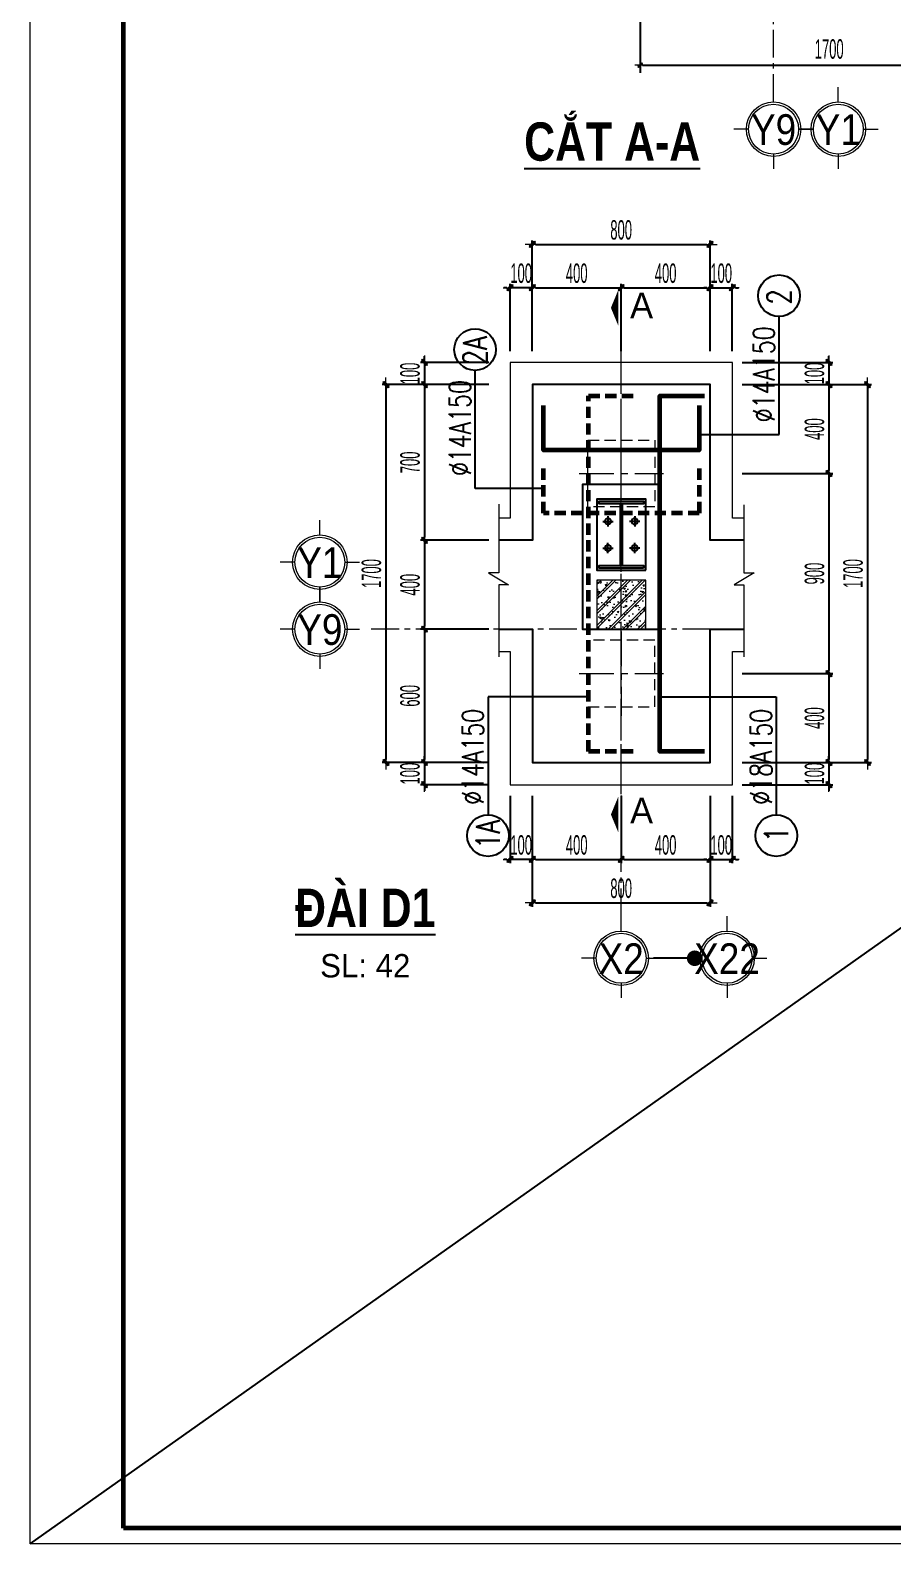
# Model space of a CAD drawing. Header units: inches. Extents: x 541671 to 837720, y 76128 to 1008472.
# Drawn here: x 604872 to 608752, y 365446 to 372255 of the extents above; entities that cross this region are included whole.
import ezdxf
from ezdxf.enums import TextEntityAlignment as Align

# ---------------------------------------------------------------- set-up
doc = ezdxf.new("R2010")
doc.units = ezdxf.units.IN
doc.header["$MEASUREMENT"] = 0
doc.header["$PDMODE"] = 32
doc.header["$PDSIZE"] = -1
for name, pattern in [('CENTER', [2, 1.25, -0.25, 0.25, -0.25]), ('CENTER2', [1.125, 0.75, -0.125, 0.125, -0.125]), ('CENTERX2', [4, 2.5, -0.5, 0.5, -0.5]), ('DASHDOT', [1, 0.5, -0.25, 0, -0.25]), ('HIDDEN', [0.375, 0.25, -0.125])]:
    doc.linetypes.add(name, pattern=pattern)
doc.layers.get('0').update_dxf_attribs({"lineweight": 18})
for name, color, linetype in [('7', 7, 'Continuous'), ('BOLTS', 1, 'Continuous'), ('Khungten_LCDI', 7, 'Continuous')]:
    doc.layers.add(name, color=color, linetype=linetype)
for name, color, linetype, lineweight in [('Block', 7, 'Continuous', 9), ('EG Net khuat', 4, 'HIDDEN', 20), ('EG Text2', 7, 'Continuous', 25), ('ISO', 153, 'Continuous', 15), ('KICHTHUOC', 4, 'Continuous', 18), ('LC Dim', 8, 'Continuous', 18), ('LC ISO', 153, 'Continuous', 13), ('LC Khac', 4, 'Continuous', 9), ('LC MANH DUT', 35, 'HIDDEN', 5), ('LC Net dam3', 1, 'Continuous', 60), ('LC Net manh', 239, 'Continuous', 5), ('LC Net thay', 7, 'Continuous', 25), ('LC Net truc', 79, 'DASHDOT', 13), ('LC Text1', 3, 'Continuous', 20), ('LC Text2', 7, 'Continuous', 25), ('NET DUT', 245, 'HIDDEN', 9), ('TRUC', 253, 'CENTER', 15)]:
    doc.layers.add(name, color=color, linetype=linetype, lineweight=lineweight)
doc.layers.add('KCS_Plotter', color=11, linetype='Continuous', plot=False)
doc.styles.add('EG 1', font='VHAVANB_2.TTF')
doc.styles.add('HOATBIF', font='hoatbif.shx', dxfattribs={"width": 0.5})
doc.styles.add('Khungten', font='VHAVAN_2.TTF', dxfattribs={"width": 0.8, "height": 5000})
doc.styles.add('LC 1', font='VHAVANB_2.TTF')
doc.styles.add('LC 3', font='vnsimli.shx', dxfattribs={"width": 0.75})
doc.styles.add('LC3', font='VHARIALB_3.TTF', dxfattribs={"width": 0.8})
doc.styles.add('Title', font='VHAVAN_2.TTF', dxfattribs={"width": 0.8})
doc.dimstyles.new('Copy of 1-100(1-35)', dxfattribs={"dimscale": 35, "dimtxt": 2.5, "dimasz": 0.3, "dimexe": 1, "dimexo": 1, "dimgap": 0.8, "dimtad": 1, "dimdec": 0, "dimzin": 0, "dimdsep": 46, "dimtxsty": 'HOATBIF', "dimblk1": 'DOT', "dimblk2": 'DOT', "dimsah": 1, "dimcen": -0.1, "dimdle": 1, "dimclrd": 256, "dimclre": 256, "dimclrt": 4, "dimadec": 3, "dimazin": 2, "dimtfac": 0.333333, "dimtdec": 0, "dimtix": 1, "dimtmove": 2, "dimatfit": 3, "dimldrblk": 'DOT', "dimfxl": 1, "dimtvp": 0.833333, "dimtolj": 1, "dimtzin": 0, "dimarcsym": 0})
doc.dimstyles.new('Copy of 1-35', dxfattribs={"dimscale": 35, "dimtxt": 2.5, "dimasz": 0.4, "dimexe": 0.5, "dimexo": 0, "dimgap": 0.6, "dimtad": 1, "dimdec": 0, "dimzin": 0, "dimdsep": 46, "dimtxsty": 'HOATBIF', "dimblk1": 'DOT', "dimblk2": 'DOT', "dimsah": 1, "dimcen": -1, "dimdle": 1, "dimclrd": 256, "dimclre": 256, "dimclrt": 130, "dimadec": 0, "dimazin": 0, "dimtfac": 0.333333, "dimtdec": 0, "dimtix": 1, "dimtmove": 2, "dimatfit": 3, "dimldrblk": 'DOT', "dimfxl": 0.5, "dimtvp": 0.833333, "dimtolj": 1, "dimtzin": 12, "dimarcsym": 0})

# ---------------------------------------------------------------- blocks, each defined once
blk = doc.blocks.new('COC-300-TL25')
at = {"layer": 'EG Net khuat', "ltscale": 800}
blk.add_lwpolyline([(-600, 600), (600, 600), (600, -600), (-600, -600)], close=True, dxfattribs=at)
at = {"layer": 'TRUC', "ltscale": 500}
for p, q in [((0, -760), (0, 760)), ((-760, 0), (760, 0))]:
    blk.add_line(p, q, dxfattribs=at)
blk = doc.blocks.new('*U465')
at = {"color": 8, "linetype": 'CENTER2'}
for p, q in [((-26.2, 0), (26.2, 0)), ((0, -26.2), (0, 26.2))]:
    blk.add_line(p, q, dxfattribs=at)
at = {"color": 0}
blk.add_circle((0, 0), 16, dxfattribs=at)
blk = doc.blocks.new('CC1')
at = {"layer": 'Block', "ltscale": 15}
h = blk.add_hatch(dxfattribs=at)
h.set_pattern_fill('BT-01', color=8, scale=11, angle=270, style=0, pattern_type=2)
h.set_pattern_definition([(320, (39802.36, -44267.52), (-6.902735, -78.89862), [8.25, -90.75]), (265, (39802.36, -44267.52), (82.74113, 15.26265), [6.6, -72.6]), (10.4514, (39801.784, -44274.095), (75.83835, -63.63603), [7.01142, -77.12563]), (316.1842, (39824.36, -44267.52), (-18.20709, -117.39652), [12.375, -136.125]), (6.6356, (39822.84, -44277.3), (107.15297, -102.8129), [10.51713, -115.68843]), (261.1842, (39824.36, -44267.52), (107.15305, -102.81281), [9.9, -108.9]), (291, (39818.86, -44278.52), (-44.28808, -65.659776), [8.25, -90.75]), (236, (39818.86, -44278.52), (79.7665, -26.76469), [6.6, -72.6]), (341.4514, (39815.17, -44283.99), (35.47835, -92.42449), [7.01142, -77.12563]), (307.5, (39802.36, -44267.52), (36.618324, -1.337584), [0, -71.72, 0, -73.7, 0, -72.875]), (277.5, (39802.36, -44267.52), (43.385288, -28.93765), [0, -42.02, 0, -70.07, 0, -27.775]), (237.5, (39802.36, -44242.99), (-2.481036, -58.720468), [0, -27.5, 0, -85.8, 0, -113.85]), (227.5, (39802.36, -44231.99), (11.01155, -64.15048), [0, -35.75, 0, -56.98, 0, -80.85]), (315, (39802.36, -44267.52), (33.057242, 33.057242), []), (315, (39815.835, -44267.52), (33.057242, 33.057242), [])])
h.paths.add_polyline_path([(110, 275), (110, 55), (-110, 55), (-110, 275)])
at = {"layer": '7', "color": 7, "ltscale": 10}
for points in [[(175, 275), (175, -375), (-175, -375), (-175, 275)], [(100, 0), (-100, 0), (-100, -12), (-4, -12), (-4, -288), (-100, -288), (-100, -300), (100, -300), (100, -288), (4, -288), (4, -12), (100, -12)]]:
    blk.add_lwpolyline(points, close=True, dxfattribs=at)
at = {"layer": '7', "color": 30, "ltscale": 10}
blk.add_lwpolyline([(110, 10), (110, -310), (-110, -310), (-110, 10)], close=True, dxfattribs=at)
at = {"layer": 'Block', "color": 7, "ltscale": 15}
blk.add_lwpolyline([(110, 275), (110, 55), (-110, 55), (-110, 275)], close=True, dxfattribs=at)
at = {"layer": 'BOLTS', "ltscale": 10, "yscale": 0.9090909090909088, "zscale": 0.9090909090909088}
for p, xscale, rotation in [((-60, -90), 0.9090909090909088, 269.9999999999999), ((60, -90), -0.9090909090909088, 89.99999999999993), ((-60, -210), -0.9090909090909088, 269.9999999999999), ((60, -210), 0.9090909090909088, 89.99999999999997)]:
    blk.add_blockref('*U465', p, dxfattribs=dict(at, xscale=xscale, rotation=rotation))
blk = doc.blocks.new('DOT')
at = {"layer": 'KICHTHUOC', "color": 4}
blk.add_line((-1, -1), (1, 1), dxfattribs=at)
at = {"layer": 'KICHTHUOC'}
blk.add_line((-2.25, 0), (2.25, 0), dxfattribs=at)
at = {"layer": 'KICHTHUOC', "color": 4}
blk.add_lwpolyline([(0.5, 1), (-1, -0.5), (-0.5, -1), (1, 0.5)], close=True, dxfattribs=at)
blk = doc.blocks.new('*D111')
at = {"layer": 'Defpoints', "color": 0, "ltscale": 50, "transparency": 16777216}
for p in [(607130.2, 368810.3), (607530.2, 368810.3), (607530.2, 368524.8)]:
    blk.add_point(p, dxfattribs=at)
at = {"layer": 'LC Dim', "lineweight": -2, "ltscale": 50, "transparency": 16777216}
for p, q in [((607130.2, 368810.3), (607130.2, 368507.3)), ((607530.2, 368810.3), (607530.2, 368507.3)), ((607144.2, 368524.8), (607516.2, 368524.8))]:
    blk.add_line(p, q, dxfattribs=at)
at = {"layer": 'LC Dim', "lineweight": -2, "ltscale": 50, "transparency": 16777216, "xscale": 14, "yscale": 14, "zscale": 14, "rotation": 180}
blk.add_blockref('DOT', (607130.2, 368524.8), dxfattribs=at)
at = {"layer": 'LC Dim', "lineweight": -2, "ltscale": 50, "transparency": 16777216, "xscale": 14, "yscale": 14, "zscale": 14}
blk.add_blockref('DOT', (607530.2, 368524.8), dxfattribs=at)
at = {"layer": 'LC Dim', "color": 130, "ltscale": 50, "transparency": 16777216, "insert": (607330.2, 368589.6), "char_height": 87.5, "attachment_point": 5, "style": 'HOATBIF'}
blk.add_mtext('\\A1;400', dxfattribs=at)
blk = doc.blocks.new('*D112')
at = {"layer": 'Defpoints', "color": 0, "ltscale": 50, "transparency": 16777216}
for p in [(607530.2, 368810.3), (607930.2, 368810.3), (607930.2, 368524.8)]:
    blk.add_point(p, dxfattribs=at)
at = {"layer": 'LC Dim', "lineweight": -2, "ltscale": 50, "transparency": 16777216}
for p, q in [((607530.2, 368810.3), (607530.2, 368507.3)), ((607930.2, 368810.3), (607930.2, 368507.3)), ((607544.2, 368524.8), (607916.2, 368524.8))]:
    blk.add_line(p, q, dxfattribs=at)
at = {"layer": 'LC Dim', "lineweight": -2, "ltscale": 50, "transparency": 16777216, "xscale": 14, "yscale": 14, "zscale": 14, "rotation": 180}
blk.add_blockref('DOT', (607530.2, 368524.8), dxfattribs=at)
at = {"layer": 'LC Dim', "lineweight": -2, "ltscale": 50, "transparency": 16777216, "xscale": 14, "yscale": 14, "zscale": 14}
blk.add_blockref('DOT', (607930.2, 368524.8), dxfattribs=at)
at = {"layer": 'LC Dim', "color": 130, "ltscale": 50, "transparency": 16777216, "insert": (607730.2, 368589.6), "char_height": 87.5, "attachment_point": 5, "style": 'HOATBIF'}
blk.add_mtext('\\A1;400', dxfattribs=at)
blk = doc.blocks.new('*D113')
at = {"layer": 'Defpoints', "color": 0, "ltscale": 50, "transparency": 16777216}
for p in [(607930.2, 368810.3), (608030.2, 368810.3), (608030.2, 368524.8)]:
    blk.add_point(p, dxfattribs=at)
at = {"layer": 'LC Dim', "lineweight": -2, "ltscale": 50, "transparency": 16777216}
for p, q in [((607930.2, 368810.3), (607930.2, 368507.3)), ((608030.2, 368810.3), (608030.2, 368507.3)), ((607916.2, 368524.8), (607902.2, 368524.8)), ((607930.2, 368524.8), (608030.2, 368524.8)), ((608044.2, 368524.8), (608058.2, 368524.8))]:
    blk.add_line(p, q, dxfattribs=at)
at = {"layer": 'LC Dim', "lineweight": -2, "ltscale": 50, "transparency": 16777216, "xscale": 14, "yscale": 14, "zscale": 14}
blk.add_blockref('DOT', (607930.2, 368524.8), dxfattribs=at)
at = {"layer": 'LC Dim', "lineweight": -2, "ltscale": 50, "transparency": 16777216, "xscale": 14, "yscale": 14, "zscale": 14, "rotation": 180}
blk.add_blockref('DOT', (608030.2, 368524.8), dxfattribs=at)
at = {"layer": 'LC Dim', "color": 130, "ltscale": 50, "transparency": 16777216, "insert": (607980.2, 368589.6), "char_height": 87.5, "attachment_point": 5, "style": 'HOATBIF'}
blk.add_mtext('\\A1;100', dxfattribs=at)
blk = doc.blocks.new('*D114')
at = {"layer": 'Defpoints', "color": 0, "ltscale": 50, "transparency": 16777216}
for p in [(607030.2, 368810.3), (607130.2, 368810.3), (607030.2, 368524.8)]:
    blk.add_point(p, dxfattribs=at)
at = {"layer": 'LC Dim', "lineweight": -2, "ltscale": 50, "transparency": 16777216}
for p, q in [((607030.2, 368810.3), (607030.2, 368507.3)), ((607130.2, 368810.3), (607130.2, 368507.3)), ((607016.2, 368524.8), (607002.2, 368524.8)), ((607130.2, 368524.8), (607030.2, 368524.8)), ((607144.2, 368524.8), (607158.2, 368524.8))]:
    blk.add_line(p, q, dxfattribs=at)
at = {"layer": 'LC Dim', "lineweight": -2, "ltscale": 50, "transparency": 16777216, "xscale": 14, "yscale": 14, "zscale": 14}
blk.add_blockref('DOT', (607030.2, 368524.8), dxfattribs=at)
at = {"layer": 'LC Dim', "lineweight": -2, "ltscale": 50, "transparency": 16777216, "xscale": 14, "yscale": 14, "zscale": 14, "rotation": 180}
blk.add_blockref('DOT', (607130.2, 368524.8), dxfattribs=at)
at = {"layer": 'LC Dim', "color": 130, "ltscale": 50, "transparency": 16777216, "insert": (607080.2, 368589.6), "char_height": 87.5, "attachment_point": 5, "style": 'HOATBIF'}
blk.add_mtext('\\A1;100', dxfattribs=at)
blk = doc.blocks.new('*D115')
at = {"layer": 'Defpoints', "color": 0, "ltscale": 50, "transparency": 16777216}
for p in [(607130.2, 368810.3), (607930.2, 368810.3), (607930.2, 368329.8)]:
    blk.add_point(p, dxfattribs=at)
at = {"layer": 'LC Dim', "lineweight": -2, "ltscale": 50, "transparency": 16777216}
for p, q in [((607130.2, 368810.3), (607130.2, 368312.3)), ((607930.2, 368810.3), (607930.2, 368312.3)), ((607144.2, 368329.8), (607916.2, 368329.8))]:
    blk.add_line(p, q, dxfattribs=at)
at = {"layer": 'LC Dim', "lineweight": -2, "ltscale": 50, "transparency": 16777216, "xscale": 14, "yscale": 14, "zscale": 14, "rotation": 180}
blk.add_blockref('DOT', (607130.2, 368329.8), dxfattribs=at)
at = {"layer": 'LC Dim', "lineweight": -2, "ltscale": 50, "transparency": 16777216, "xscale": 14, "yscale": 14, "zscale": 14}
blk.add_blockref('DOT', (607930.2, 368329.8), dxfattribs=at)
at = {"layer": 'LC Dim', "color": 130, "ltscale": 50, "transparency": 16777216, "insert": (607530.2, 368394.6), "char_height": 87.5, "attachment_point": 5, "style": 'HOATBIF'}
blk.add_mtext('\\A1;800', dxfattribs=at)
blk = doc.blocks.new('TTRUC')
at = {"layer": 'ISO'}
for p, q in [((0, 6.95), (0, 10.71)), ((-6.37, 0), (-10.13, 0)), ((6.37, 0), (10.13, 0)), ((0, -6.37), (0, -10.13))]:
    blk.add_line(p, q, dxfattribs=at)
blk.add_circle((0, 0), 6.37, dxfattribs=at)
at = {"layer": 'KICHTHUOC'}
blk.add_circle((0, 0), 6.95, dxfattribs=at)
blk = doc.blocks.new('*D116')
at = {"layer": 'Defpoints', "color": 0, "ltscale": 50, "transparency": 16777216}
for p in [(608075, 370660.8), (608075, 370260.8), (608465, 370260.8)]:
    blk.add_point(p, dxfattribs=at)
at = {"layer": 'LC Dim', "lineweight": -2, "ltscale": 50, "transparency": 16777216}
for p, q in [((608075, 370660.8), (608482.5, 370660.8)), ((608465, 370646.8), (608465, 370274.8)), ((608075, 370260.8), (608482.5, 370260.8))]:
    blk.add_line(p, q, dxfattribs=at)
at = {"layer": 'LC Dim', "lineweight": -2, "ltscale": 50, "transparency": 16777216, "xscale": 14, "yscale": 14, "zscale": 14}
for p, rotation in [((608465, 370660.8), 90), ((608465, 370260.8), 270)]:
    blk.add_blockref('DOT', p, dxfattribs=dict(at, rotation=rotation))
at = {"layer": 'LC Dim', "color": 130, "ltscale": 50, "transparency": 16777216, "insert": (608400.2, 370460.8), "char_height": 87.5, "attachment_point": 5, "rotation": 90, "style": 'HOATBIF'}
blk.add_mtext('\\A1;400', dxfattribs=at)
blk = doc.blocks.new('*D117')
at = {"layer": 'Defpoints', "color": 0, "ltscale": 50, "transparency": 16777216}
for p in [(608075, 370260.8), (608075, 369360.8), (608465, 369360.8)]:
    blk.add_point(p, dxfattribs=at)
at = {"layer": 'LC Dim', "lineweight": -2, "ltscale": 50, "transparency": 16777216}
for p, q in [((608075, 370260.8), (608482.5, 370260.8)), ((608465, 370246.8), (608465, 369374.8)), ((608075, 369360.8), (608482.5, 369360.8))]:
    blk.add_line(p, q, dxfattribs=at)
at = {"layer": 'LC Dim', "lineweight": -2, "ltscale": 50, "transparency": 16777216, "xscale": 14, "yscale": 14, "zscale": 14}
for p, rotation in [((608465, 370260.8), 90), ((608465, 369360.8), 270)]:
    blk.add_blockref('DOT', p, dxfattribs=dict(at, rotation=rotation))
at = {"layer": 'LC Dim', "color": 130, "ltscale": 50, "transparency": 16777216, "insert": (608400.2, 369810.8), "char_height": 87.5, "attachment_point": 5, "rotation": 90, "style": 'HOATBIF'}
blk.add_mtext('\\A1;900', dxfattribs=at)
blk = doc.blocks.new('*D118')
at = {"layer": 'Defpoints', "color": 0, "ltscale": 50, "transparency": 16777216}
for p in [(608075, 369360.8), (608075, 368960.8), (608465, 368960.8)]:
    blk.add_point(p, dxfattribs=at)
at = {"layer": 'LC Dim', "lineweight": -2, "ltscale": 50, "transparency": 16777216}
for p, q in [((608075, 369360.8), (608482.5, 369360.8)), ((608465, 369346.8), (608465, 368974.8)), ((608075, 368960.8), (608482.5, 368960.8))]:
    blk.add_line(p, q, dxfattribs=at)
at = {"layer": 'LC Dim', "lineweight": -2, "ltscale": 50, "transparency": 16777216, "xscale": 14, "yscale": 14, "zscale": 14}
for p, rotation in [((608465, 369360.8), 90), ((608465, 368960.8), 270)]:
    blk.add_blockref('DOT', p, dxfattribs=dict(at, rotation=rotation))
at = {"layer": 'LC Dim', "color": 130, "ltscale": 50, "transparency": 16777216, "insert": (608400.2, 369160.8), "char_height": 87.5, "attachment_point": 5, "rotation": 90, "style": 'HOATBIF'}
blk.add_mtext('\\A1;400', dxfattribs=at)
blk = doc.blocks.new('*D119')
at = {"layer": 'Defpoints', "color": 0, "ltscale": 50, "transparency": 16777216}
for p in [(608075, 368960.8), (608075, 368860.8), (608465, 368860.8)]:
    blk.add_point(p, dxfattribs=at)
at = {"layer": 'LC Dim', "lineweight": -2, "ltscale": 50, "transparency": 16777216}
for p, q in [((608075, 368960.8), (608482.5, 368960.8)), ((608465, 368974.8), (608465, 368988.8)), ((608465, 368960.8), (608465, 368860.8)), ((608075, 368860.8), (608482.5, 368860.8)), ((608465, 368846.8), (608465, 368832.8))]:
    blk.add_line(p, q, dxfattribs=at)
at = {"layer": 'LC Dim', "lineweight": -2, "ltscale": 50, "transparency": 16777216, "xscale": 14, "yscale": 14, "zscale": 14}
for p, rotation in [((608465, 368960.8), 270), ((608465, 368860.8), 90)]:
    blk.add_blockref('DOT', p, dxfattribs=dict(at, rotation=rotation))
at = {"layer": 'LC Dim', "color": 130, "ltscale": 50, "transparency": 16777216, "insert": (608400.2, 368910.8), "char_height": 87.5, "attachment_point": 5, "rotation": 90, "style": 'HOATBIF'}
blk.add_mtext('\\A1;100', dxfattribs=at)
blk = doc.blocks.new('*D120')
at = {"layer": 'Defpoints', "color": 0, "ltscale": 50, "transparency": 16777216}
for p in [(608075, 370760.8), (608075, 370660.8), (608465, 370660.8)]:
    blk.add_point(p, dxfattribs=at)
at = {"layer": 'LC Dim', "lineweight": -2, "ltscale": 50, "transparency": 16777216}
for p, q in [((608075, 370760.8), (608482.5, 370760.8)), ((608465, 370774.8), (608465, 370788.8)), ((608465, 370760.8), (608465, 370660.8)), ((608075, 370660.8), (608482.5, 370660.8)), ((608465, 370646.8), (608465, 370632.8))]:
    blk.add_line(p, q, dxfattribs=at)
at = {"layer": 'LC Dim', "lineweight": -2, "ltscale": 50, "transparency": 16777216, "xscale": 14, "yscale": 14, "zscale": 14}
for p, rotation in [((608465, 370760.8), 270), ((608465, 370660.8), 90)]:
    blk.add_blockref('DOT', p, dxfattribs=dict(at, rotation=rotation))
at = {"layer": 'LC Dim', "color": 130, "ltscale": 50, "transparency": 16777216, "insert": (608400.2, 370710.8), "char_height": 87.5, "attachment_point": 5, "rotation": 90, "style": 'HOATBIF'}
blk.add_mtext('\\A1;100', dxfattribs=at)
blk = doc.blocks.new('*D121')
at = {"layer": 'Defpoints', "color": 0, "ltscale": 50, "transparency": 16777216}
for p in [(608075, 370660.8), (608075, 368960.8), (608638.5, 368960.8)]:
    blk.add_point(p, dxfattribs=at)
at = {"layer": 'LC Dim', "lineweight": -2, "ltscale": 50, "transparency": 16777216}
for p, q in [((608075, 370660.8), (608656, 370660.8)), ((608638.5, 370646.8), (608638.5, 368974.8)), ((608075, 368960.8), (608656, 368960.8))]:
    blk.add_line(p, q, dxfattribs=at)
at = {"layer": 'LC Dim', "lineweight": -2, "ltscale": 50, "transparency": 16777216, "xscale": 14, "yscale": 14, "zscale": 14}
for p, rotation in [((608638.5, 370660.8), 90), ((608638.5, 368960.8), 270)]:
    blk.add_blockref('DOT', p, dxfattribs=dict(at, rotation=rotation))
at = {"layer": 'LC Dim', "color": 130, "ltscale": 50, "transparency": 16777216, "insert": (608573.7, 369810.8), "char_height": 87.5, "attachment_point": 5, "rotation": 90, "style": 'HOATBIF'}
blk.add_mtext('\\A1;1700', dxfattribs=at)
blk = doc.blocks.new('*D122')
at = {"layer": 'Defpoints', "color": 0, "ltscale": 50, "transparency": 16777216}
for p in [(606934.4, 370660.8), (606645.3, 369960.8), (606934.4, 369960.8)]:
    blk.add_point(p, dxfattribs=at)
at = {"layer": 'LC Dim', "lineweight": -2, "ltscale": 50, "transparency": 16777216}
for p, q in [((606934.4, 370660.8), (606627.8, 370660.8)), ((606645.3, 370646.8), (606645.3, 369974.8)), ((606934.4, 369960.8), (606627.8, 369960.8))]:
    blk.add_line(p, q, dxfattribs=at)
at = {"layer": 'LC Dim', "lineweight": -2, "ltscale": 50, "transparency": 16777216, "xscale": 14, "yscale": 14, "zscale": 14}
for p, rotation in [((606645.3, 370660.8), 90), ((606645.3, 369960.8), 270)]:
    blk.add_blockref('DOT', p, dxfattribs=dict(at, rotation=rotation))
at = {"layer": 'LC Dim', "color": 130, "ltscale": 50, "transparency": 16777216, "insert": (606580.5, 370310.8), "char_height": 87.5, "attachment_point": 5, "rotation": 90, "style": 'HOATBIF'}
blk.add_mtext('\\A1;700', dxfattribs=at)
blk = doc.blocks.new('*D123')
at = {"layer": 'Defpoints', "color": 0, "ltscale": 50, "transparency": 16777216}
for p in [(606934.4, 369960.8), (606645.3, 369560.8), (606934.4, 369560.8)]:
    blk.add_point(p, dxfattribs=at)
at = {"layer": 'LC Dim', "lineweight": -2, "ltscale": 50, "transparency": 16777216}
for p, q in [((606934.4, 369960.8), (606627.8, 369960.8)), ((606645.3, 369946.8), (606645.3, 369574.8)), ((606934.4, 369560.8), (606627.8, 369560.8))]:
    blk.add_line(p, q, dxfattribs=at)
at = {"layer": 'LC Dim', "lineweight": -2, "ltscale": 50, "transparency": 16777216, "xscale": 14, "yscale": 14, "zscale": 14}
for p, rotation in [((606645.3, 369960.8), 90), ((606645.3, 369560.8), 270)]:
    blk.add_blockref('DOT', p, dxfattribs=dict(at, rotation=rotation))
at = {"layer": 'LC Dim', "color": 130, "ltscale": 50, "transparency": 16777216, "insert": (606580.5, 369760.8), "char_height": 87.5, "attachment_point": 5, "rotation": 90, "style": 'HOATBIF'}
blk.add_mtext('\\A1;400', dxfattribs=at)
blk = doc.blocks.new('*D124')
at = {"layer": 'Defpoints', "color": 0, "ltscale": 50, "transparency": 16777216}
for p in [(606934.4, 369560.8), (606645.3, 368960.8), (606934.4, 368960.8)]:
    blk.add_point(p, dxfattribs=at)
at = {"layer": 'LC Dim', "lineweight": -2, "ltscale": 50, "transparency": 16777216}
for p, q in [((606934.4, 369560.8), (606627.8, 369560.8)), ((606645.3, 369546.8), (606645.3, 368974.8)), ((606934.4, 368960.8), (606627.8, 368960.8))]:
    blk.add_line(p, q, dxfattribs=at)
at = {"layer": 'LC Dim', "lineweight": -2, "ltscale": 50, "transparency": 16777216, "xscale": 14, "yscale": 14, "zscale": 14}
for p, rotation in [((606645.3, 369560.8), 90), ((606645.3, 368960.8), 270)]:
    blk.add_blockref('DOT', p, dxfattribs=dict(at, rotation=rotation))
at = {"layer": 'LC Dim', "color": 130, "ltscale": 50, "transparency": 16777216, "insert": (606580.5, 369260.8), "char_height": 87.5, "attachment_point": 5, "rotation": 90, "style": 'HOATBIF'}
blk.add_mtext('\\A1;600', dxfattribs=at)
blk = doc.blocks.new('*D125')
at = {"layer": 'Defpoints', "color": 0, "ltscale": 50, "transparency": 16777216}
for p in [(606934.4, 368960.8), (606645.3, 368860.8), (606934.4, 368860.8)]:
    blk.add_point(p, dxfattribs=at)
at = {"layer": 'LC Dim', "lineweight": -2, "ltscale": 50, "transparency": 16777216}
for p, q in [((606934.4, 368960.8), (606627.8, 368960.8)), ((606645.3, 368974.8), (606645.3, 368988.8)), ((606645.3, 368960.8), (606645.3, 368860.8)), ((606934.4, 368860.8), (606627.8, 368860.8)), ((606645.3, 368846.8), (606645.3, 368832.8))]:
    blk.add_line(p, q, dxfattribs=at)
at = {"layer": 'LC Dim', "lineweight": -2, "ltscale": 50, "transparency": 16777216, "xscale": 14, "yscale": 14, "zscale": 14}
for p, rotation in [((606645.3, 368960.8), 270), ((606645.3, 368860.8), 90)]:
    blk.add_blockref('DOT', p, dxfattribs=dict(at, rotation=rotation))
at = {"layer": 'LC Dim', "color": 130, "ltscale": 50, "transparency": 16777216, "insert": (606580.5, 368910.8), "char_height": 87.5, "attachment_point": 5, "rotation": 90, "style": 'HOATBIF'}
blk.add_mtext('\\A1;100', dxfattribs=at)
blk = doc.blocks.new('*D126')
at = {"layer": 'Defpoints', "color": 0, "ltscale": 50, "transparency": 16777216}
for p in [(606934.4, 370760.8), (606645.3, 370660.8), (606934.4, 370660.8)]:
    blk.add_point(p, dxfattribs=at)
at = {"layer": 'LC Dim', "lineweight": -2, "ltscale": 50, "transparency": 16777216}
for p, q in [((606934.4, 370760.8), (606627.8, 370760.8)), ((606645.3, 370774.8), (606645.3, 370788.8)), ((606645.3, 370760.8), (606645.3, 370660.8)), ((606934.4, 370660.8), (606627.8, 370660.8)), ((606645.3, 370646.8), (606645.3, 370632.8))]:
    blk.add_line(p, q, dxfattribs=at)
at = {"layer": 'LC Dim', "lineweight": -2, "ltscale": 50, "transparency": 16777216, "xscale": 14, "yscale": 14, "zscale": 14}
for p, rotation in [((606645.3, 370760.8), 270), ((606645.3, 370660.8), 90)]:
    blk.add_blockref('DOT', p, dxfattribs=dict(at, rotation=rotation))
at = {"layer": 'LC Dim', "color": 130, "ltscale": 50, "transparency": 16777216, "insert": (606580.5, 370710.8), "char_height": 87.5, "attachment_point": 5, "rotation": 90, "style": 'HOATBIF'}
blk.add_mtext('\\A1;100', dxfattribs=at)
blk = doc.blocks.new('*D127')
at = {"layer": 'Defpoints', "color": 0, "ltscale": 50, "transparency": 16777216}
for p in [(606934.4, 370660.8), (606471.8, 368960.8), (606934.4, 368960.8)]:
    blk.add_point(p, dxfattribs=at)
at = {"layer": 'LC Dim', "lineweight": -2, "ltscale": 50, "transparency": 16777216}
for p, q in [((606934.4, 370660.8), (606454.3, 370660.8)), ((606471.8, 370646.8), (606471.8, 368974.8)), ((606934.4, 368960.8), (606454.3, 368960.8))]:
    blk.add_line(p, q, dxfattribs=at)
at = {"layer": 'LC Dim', "lineweight": -2, "ltscale": 50, "transparency": 16777216, "xscale": 14, "yscale": 14, "zscale": 14}
for p, rotation in [((606471.8, 370660.8), 90), ((606471.8, 368960.8), 270)]:
    blk.add_blockref('DOT', p, dxfattribs=dict(at, rotation=rotation))
at = {"layer": 'LC Dim', "color": 130, "ltscale": 50, "transparency": 16777216, "insert": (606407, 369810.8), "char_height": 87.5, "attachment_point": 5, "rotation": 90, "style": 'HOATBIF'}
blk.add_mtext('\\A1;1700', dxfattribs=at)
blk = doc.blocks.new('*D146')
at = {"layer": 'Defpoints', "color": 0, "ltscale": 2, "transparency": 16777216}
for p in [(607615.9, 372737), (609315.9, 372737), (609315.9, 372098.4)]:
    blk.add_point(p, dxfattribs=at)
at = {"layer": 'LC Dim', "lineweight": -2, "ltscale": 2, "transparency": 16777216}
for p, q in [((607615.9, 372702), (607615.9, 372063.4)), ((609315.9, 372702), (609315.9, 372063.4)), ((607626.4, 372098.4), (609305.4, 372098.4))]:
    blk.add_line(p, q, dxfattribs=at)
at = {"layer": 'LC Dim', "lineweight": -2, "ltscale": 2, "transparency": 16777216, "xscale": 10.5, "yscale": 10.5, "zscale": 10.5, "rotation": 180}
blk.add_blockref('DOT', (607615.9, 372098.4), dxfattribs=at)
at = {"layer": 'LC Dim', "lineweight": -2, "ltscale": 2, "transparency": 16777216, "xscale": 10.5, "yscale": 10.5, "zscale": 10.5}
blk.add_blockref('DOT', (609315.9, 372098.4), dxfattribs=at)
at = {"layer": 'LC Dim', "color": 4, "ltscale": 2, "transparency": 16777216, "insert": (608465.9, 372170.1), "char_height": 87.5, "attachment_point": 5, "style": 'HOATBIF'}
blk.add_mtext('\\A1;1700', dxfattribs=at)
blk = doc.blocks.new('TIEUDE1')
at = {"layer": 'EG Text2', "color": 7, "style": 'EG 1'}
blk.add_attdef('TIªU§Ò', text='', height=5, dxfattribs=at).set_placement((0, 0), align=Align.BOTTOM_CENTER)
blk.add_attdef('TL', text='', height=3, dxfattribs=at).set_placement((0, -2), align=Align.TOP_CENTER)
blk = doc.blocks.new('lcdi fix')
at = {"layer": 'Defpoints', "lineweight": 0}
blk.add_lwpolyline([(-1200, -14850), (-1200, 14850), (40800, 14850), (40800, -14850)], close=True, dxfattribs=at)
at = {"layer": 'Khungten_LCDI', "color": 5, "lineweight": 60}
blk.add_lwpolyline([(0, -14650), (0, 14650), (40600, 14650), (40600, -14650)], close=True, dxfattribs=at)
at = {"color": 7, "style": 'Khungten', "width": 0.8}
for tag, p in [('REVISION', (39499, -10746)), ('NGAYHT', (39546, -11609))]:
    blk.add_attdef(tag, text='', height=200, dxfattribs=at).set_placement(p, align=Align.CENTER)
at = {"layer": 'LC Text1', "style": 'Title', "width": 1.824646}
for tag, p, p2 in [('TENBANVE1', (36913, -8886), (40339, -8886)), ('TENBANVE2', (36913, -9562), (40339, -9562))]:
    blk.add_attdef(tag, text='', height=250, dxfattribs=at).set_placement(p, p2, align=Align.FIT)
at = {"layer": 'LC Text1', "style": 'Title', "width": 0.7}
blk.add_attdef('SOBANVE', text='', height=250, dxfattribs=at).set_placement((39562, -13896), align=Align.CENTER)
blk = doc.blocks.new('*D210')
at = {"layer": 'Defpoints', "color": 0, "ltscale": 50, "transparency": 16777216}
for p in [(607530.2, 371096.8), (607130.2, 370811.3), (607530.2, 370811.3)]:
    blk.add_point(p, dxfattribs=at)
at = {"layer": 'LC Dim', "lineweight": -2, "ltscale": 50, "transparency": 16777216}
for p, q in [((607130.2, 370811.3), (607130.2, 371114.3)), ((607144.2, 371096.8), (607516.2, 371096.8)), ((607530.2, 370811.3), (607530.2, 371114.3))]:
    blk.add_line(p, q, dxfattribs=at)
at = {"layer": 'LC Dim', "lineweight": -2, "ltscale": 50, "transparency": 16777216, "xscale": 14, "yscale": 14, "zscale": 14, "rotation": 180}
blk.add_blockref('DOT', (607130.2, 371096.8), dxfattribs=at)
at = {"layer": 'LC Dim', "lineweight": -2, "ltscale": 50, "transparency": 16777216, "xscale": 14, "yscale": 14, "zscale": 14}
blk.add_blockref('DOT', (607530.2, 371096.8), dxfattribs=at)
at = {"layer": 'LC Dim', "color": 130, "ltscale": 50, "transparency": 16777216, "insert": (607330.2, 371161.5), "char_height": 87.5, "attachment_point": 5, "style": 'HOATBIF'}
blk.add_mtext('\\A1;400', dxfattribs=at)
blk = doc.blocks.new('*D211')
at = {"layer": 'Defpoints', "color": 0, "ltscale": 50, "transparency": 16777216}
for p in [(607930.2, 371096.8), (607530.2, 370811.3), (607930.2, 370811.3)]:
    blk.add_point(p, dxfattribs=at)
at = {"layer": 'LC Dim', "lineweight": -2, "ltscale": 50, "transparency": 16777216}
for p, q in [((607530.2, 370811.3), (607530.2, 371114.3)), ((607544.2, 371096.8), (607916.2, 371096.8)), ((607930.2, 370811.3), (607930.2, 371114.3))]:
    blk.add_line(p, q, dxfattribs=at)
at = {"layer": 'LC Dim', "lineweight": -2, "ltscale": 50, "transparency": 16777216, "xscale": 14, "yscale": 14, "zscale": 14, "rotation": 180}
blk.add_blockref('DOT', (607530.2, 371096.8), dxfattribs=at)
at = {"layer": 'LC Dim', "lineweight": -2, "ltscale": 50, "transparency": 16777216, "xscale": 14, "yscale": 14, "zscale": 14}
blk.add_blockref('DOT', (607930.2, 371096.8), dxfattribs=at)
at = {"layer": 'LC Dim', "color": 130, "ltscale": 50, "transparency": 16777216, "insert": (607730.2, 371161.5), "char_height": 87.5, "attachment_point": 5, "style": 'HOATBIF'}
blk.add_mtext('\\A1;400', dxfattribs=at)
blk = doc.blocks.new('*D212')
at = {"layer": 'Defpoints', "color": 0, "ltscale": 50, "transparency": 16777216}
for p in [(608030.2, 371096.8), (607930.2, 370811.3), (608030.2, 370811.3)]:
    blk.add_point(p, dxfattribs=at)
at = {"layer": 'LC Dim', "lineweight": -2, "ltscale": 50, "transparency": 16777216}
for p, q in [((607916.2, 371096.8), (607902.2, 371096.8)), ((607930.2, 370811.3), (607930.2, 371114.3)), ((607930.2, 371096.8), (608030.2, 371096.8)), ((608030.2, 370811.3), (608030.2, 371114.3)), ((608044.2, 371096.8), (608058.2, 371096.8))]:
    blk.add_line(p, q, dxfattribs=at)
at = {"layer": 'LC Dim', "lineweight": -2, "ltscale": 50, "transparency": 16777216, "xscale": 14, "yscale": 14, "zscale": 14}
blk.add_blockref('DOT', (607930.2, 371096.8), dxfattribs=at)
at = {"layer": 'LC Dim', "lineweight": -2, "ltscale": 50, "transparency": 16777216, "xscale": 14, "yscale": 14, "zscale": 14, "rotation": 180}
blk.add_blockref('DOT', (608030.2, 371096.8), dxfattribs=at)
at = {"layer": 'LC Dim', "color": 130, "ltscale": 50, "transparency": 16777216, "insert": (607980.2, 371161.5), "char_height": 87.5, "attachment_point": 5, "style": 'HOATBIF'}
blk.add_mtext('\\A1;100', dxfattribs=at)
blk = doc.blocks.new('*D213')
at = {"layer": 'Defpoints', "color": 0, "ltscale": 50, "transparency": 16777216}
for p in [(607030.2, 371096.8), (607030.2, 370811.3), (607130.2, 370811.3)]:
    blk.add_point(p, dxfattribs=at)
at = {"layer": 'LC Dim', "lineweight": -2, "ltscale": 50, "transparency": 16777216}
for p, q in [((607016.2, 371096.8), (607002.2, 371096.8)), ((607030.2, 370811.3), (607030.2, 371114.3)), ((607130.2, 371096.8), (607030.2, 371096.8)), ((607130.2, 370811.3), (607130.2, 371114.3)), ((607144.2, 371096.8), (607158.2, 371096.8))]:
    blk.add_line(p, q, dxfattribs=at)
at = {"layer": 'LC Dim', "lineweight": -2, "ltscale": 50, "transparency": 16777216, "xscale": 14, "yscale": 14, "zscale": 14}
blk.add_blockref('DOT', (607030.2, 371096.8), dxfattribs=at)
at = {"layer": 'LC Dim', "lineweight": -2, "ltscale": 50, "transparency": 16777216, "xscale": 14, "yscale": 14, "zscale": 14, "rotation": 180}
blk.add_blockref('DOT', (607130.2, 371096.8), dxfattribs=at)
at = {"layer": 'LC Dim', "color": 130, "ltscale": 50, "transparency": 16777216, "insert": (607080.2, 371161.5), "char_height": 87.5, "attachment_point": 5, "style": 'HOATBIF'}
blk.add_mtext('\\A1;100', dxfattribs=at)
blk = doc.blocks.new('*D214')
at = {"layer": 'Defpoints', "color": 0, "ltscale": 50, "transparency": 16777216}
for p in [(607930.2, 371291.8), (607130.2, 370811.3), (607930.2, 370811.3)]:
    blk.add_point(p, dxfattribs=at)
at = {"layer": 'LC Dim', "lineweight": -2, "ltscale": 50, "transparency": 16777216}
for p, q in [((607130.2, 370811.3), (607130.2, 371309.3)), ((607144.2, 371291.8), (607916.2, 371291.8)), ((607930.2, 370811.3), (607930.2, 371309.3))]:
    blk.add_line(p, q, dxfattribs=at)
at = {"layer": 'LC Dim', "lineweight": -2, "ltscale": 50, "transparency": 16777216, "xscale": 14, "yscale": 14, "zscale": 14, "rotation": 180}
blk.add_blockref('DOT', (607130.2, 371291.8), dxfattribs=at)
at = {"layer": 'LC Dim', "lineweight": -2, "ltscale": 50, "transparency": 16777216, "xscale": 14, "yscale": 14, "zscale": 14}
blk.add_blockref('DOT', (607930.2, 371291.8), dxfattribs=at)
at = {"layer": 'LC Dim', "color": 130, "ltscale": 50, "transparency": 16777216, "insert": (607530.2, 371356.5), "char_height": 87.5, "attachment_point": 5, "style": 'HOATBIF'}
blk.add_mtext('\\A1;800', dxfattribs=at)

msp = doc.modelspace()

# ---------------------------------------------------------------- linework, layer by layer
at = {"layer": 'KCS_Plotter', "ltscale": 50}
msp.add_line((604872, 365446.4), (619572, 375841.4), dxfattribs=at)
at = {"layer": 'LC Khac', "color": 1, "ltscale": 2}
for p, q in [((607530.9, 371091.2), (607530.9, 370921.3)), ((607530.9, 368811.8), (607530.9, 368641.9))]:
    msp.add_line(p, q, dxfattribs=at)
for points in [[(607484, 371006.3, 0, 165, 0), (607518.1, 371006.3, 96.3, 96.3, 0)], [(607484, 368726.9, 0, 165, 0), (607518.1, 368726.9, 96.3, 96.3, 0)]]:
    msp.add_lwpolyline(points, format="xyseb", dxfattribs=at)
at = {"layer": 'LC MANH DUT', "ltscale": 300}
msp.add_line((607530.9, 368835), (607530.9, 370902.8), dxfattribs=at)
at = {"layer": 'LC Net dam3', "linetype": 'HIDDEN', "ltscale": 200}
for points in [[(607583.7, 369010.8), (607383.7, 369010.8), (607383.7, 370610.8), (607583.7, 370610.8)], [(607880.9, 370282.8), (607880.9, 370082.8), (607180.9, 370082.8), (607180.9, 370282.8)]]:
    msp.add_lwpolyline(points, dxfattribs=at)
at = {"layer": 'LC Net dam3'}
for points in [[(607904.7, 369010.8), (607704.7, 369010.8), (607704.7, 370610.8), (607904.7, 370610.8)], [(607880.9, 370566.3), (607880.9, 370366.3), (607180.9, 370366.3), (607180.9, 370566.3)]]:
    msp.add_lwpolyline(points, dxfattribs=at)
at = {"layer": 'LC Net manh', "ltscale": 2}
for points in [[(608082.6, 370060.8), (608030.9, 370060.8), (608030.9, 370760.8), (607030.9, 370760.8), (607030.9, 370060.8), (606979.2, 370060.8)], [(606979.2, 370123.3), (606979.2, 369814.8), (606933.1, 369814.8), (607022.6, 369759.9), (606979.2, 369759.9), (606979.2, 369436.9)], [(608082.6, 370120.3), (608082.6, 369814.8), (608128.7, 369814.8), (608039.2, 369759.9), (608082.6, 369759.9), (608082.6, 369436.9)], [(606979.2, 369460.8), (607030.9, 369460.8), (607030.9, 368860.8), (608030.9, 368860.8), (608030.9, 369460.8), (608082.6, 369460.8)]]:
    msp.add_lwpolyline(points, dxfattribs=at)
at = {"layer": 'LC Net thay', "ltscale": 50}
for points in [[(608082.6, 369960.8), (607930.9, 369960.8), (607930.9, 370660.8), (607130.9, 370660.8), (607130.9, 369960.8), (606979.2, 369960.8)], [(606979.2, 369560.8), (607130.9, 369560.8), (607130.9, 368960.8), (607930.9, 368960.8), (607930.9, 369560.8), (608082.6, 369560.8)]]:
    msp.add_lwpolyline(points, dxfattribs=at)
at = {"layer": 'LC Net truc', "linetype": 'CENTERX2', "ltscale": 50}
for p, q in [((608215.9, 371932.5), (608215.9, 375327.8)), ((607530.2, 368269.1), (607530.2, 371099.7)), ((607930.9, 369560.8), (606403.1, 369560.8))]:
    msp.add_line(p, q, dxfattribs=at)
at = {"layer": 'LC Text2', "ltscale": 100}
for centre in [(608240.2, 371060.7), (606872.9, 370818.7), (606931.2, 368632.3), (608228.1, 368632.3)]:
    msp.add_circle(centre, 93.6, dxfattribs=at)

# ---------------------------------------------------------------- block references
at = {"layer": 'LC ISO', "xscale": 17.63727343034513, "yscale": 17.63727343034513, "zscale": 17.63727343034513}
for p in [(608215.9, 371810), (608507, 371810), (606174.6, 369862), (606174.6, 369560.8), (607530.2, 368080.2), (608006.4, 368080.2)]:
    msp.add_blockref('TTRUC', p, dxfattribs=at)
at = {"layer": 'LC Net thay', "xscale": 0.3500000090783435, "yscale": 0.3500000090783435, "zscale": 0.3500000090783435}
msp.add_blockref('lcdi fix', (605292, 370643.9), dxfattribs=at)
at = {"layer": 'LC Net truc', "xscale": -1, "rotation": 180}
msp.add_blockref('CC1', (607530.9, 369835.8), dxfattribs=at)
at = {"layer": 'LC Text2'}
ref = msp.add_blockref('TIEUDE1', (607489.7, 371616.4), dxfattribs=dict(at, xscale=35.00000000007505, yscale=35.00000000007505, zscale=35.00000000007505))
ref.add_attrib('TIªU§Ò', '%%Uc¾t a-a', dxfattribs={"color": 7, "height": 172.35, "style": 'LC3', "width": 0.8}).set_placement((607489.7, 371616.4), align=Align.BOTTOM_CENTER)
ref = msp.add_blockref('TIEUDE1', (606379, 368169.2), dxfattribs=dict(at, xscale=35.00000000007505, yscale=35.00000000007505, zscale=35.00000000007505))
ref.add_attrib('TIªU§Ò', '%%U®µi d1', dxfattribs={"color": 7, "height": 172.35, "style": 'LC3', "width": 0.8}).set_placement((606379, 368169.2), align=Align.BOTTOM_CENTER)
ref.add_attrib('TL', 'sl: 42', dxfattribs={"color": 7, "height": 105, "style": 'LC 1'}).set_placement((606379, 368099.2), align=Align.TOP_CENTER)
at = {"layer": 'NET DUT', "ltscale": 800, "xscale": 0.25, "yscale": 0.25, "zscale": 0.25}
msp.add_blockref('COC-300-TL25', (607530.9, 370260.8), dxfattribs=at)
at = {"layer": 'NET DUT', "ltscale": 800, "xscale": -0.25, "yscale": 0.25, "zscale": 0.25, "rotation": 180}
msp.add_blockref('COC-300-TL25', (607530.9, 369360.8), dxfattribs=at)

# ---------------------------------------------------------------- texts
at = {"ltscale": 2, "style": 'LC 1'}
for p in [(607622.1, 371017.5), (607622.1, 368744.6)]:
    msp.add_attdef('A', text='B', height=115.5, dxfattribs=at).set_placement(p, align=Align.MIDDLE_CENTER)
at = {"layer": 'LC Text1', "ltscale": 0.2, "style": 'LC 1', "width": 0.9}
for s, p in [('y9', (608215.9, 371697.7)), ('y1', (608507, 371697.7)), ('y1', (606174.6, 369749.6)), ('y9', (606174.6, 369448.4)), ('x2', (607530.2, 367967.9)), ('x22', (608006.4, 367967.9))]:
    msp.add_text(s, height=138.1, dxfattribs=at).set_placement(p, align=Align.BOTTOM_CENTER)
at = {"layer": 'LC Text2', "ltscale": 100, "style": 'LC 3', "width": 0.75}
for s, height, p in [('2', 106.9, (608240.2, 371055.5)), ('2A', 106.94, (606872.9, 370813.5)), ('1A', 106.94, (606931.2, 368637.6)), ('1', 106.9, (608228.1, 368637.6))]:
    msp.add_text(s, height=height, rotation=90, dxfattribs=at).set_placement(p, align=Align.MIDDLE_CENTER)
at = {"layer": 'LC Text2', "linetype": 'ByBlock', "style": 'LC 3', "width": 0.75}
for s, p in [('%%C14A150', (608220.5, 370491.8)), ('%%C14A150', (606853.2, 370249.8)), ('%%C14A150', (606911.5, 368770.7)), ('%%C18A150', (608208.4, 368770.7))]:
    msp.add_text(s, height=97.22, rotation=90, dxfattribs=at).set_placement(p)

# ---------------------------------------------------------------- dimensions: what is measured, and where the dimension line sits
at = {"layer": 'LC Dim', "ltscale": 2}
dim = msp.add_linear_dim(base=(609315.9, 372098.4), p1=(607615.9, 372737), p2=(609315.9, 372737), dimstyle='Copy of 1-100(1-35)', dxfattribs=at)
dim.commit()
dim.dimension.update_dxf_attribs({"geometry": '*D146', "text_midpoint": (608465.9, 372170.1)})
at = {"layer": 'LC Dim', "ltscale": 50}
for base, p1, p2, angle, picture, middle in [((607930.2, 371291.8), (607130.2, 370811.3), (607930.2, 370811.3), 180, '*D214', (607530.2, 371356.5)), ((607030.2, 371096.8), (607130.2, 370811.3), (607030.2, 370811.3), 180, '*D213', (607080.2, 371161.5)), ((607530.2, 371096.8), (607130.2, 370811.3), (607530.2, 370811.3), 180, '*D210', (607330.2, 371161.5)), ((607930.2, 371096.8), (607530.2, 370811.3), (607930.2, 370811.3), 180, '*D211', (607730.2, 371161.5)), ((608030.2, 371096.8), (607930.2, 370811.3), (608030.2, 370811.3), 180, '*D212', (607980.2, 371161.5)), ((606645.3, 370660.8), (606934.4, 370760.8), (606934.4, 370660.8), 270, '*D126', (606580.5, 370710.8)), ((608465, 370660.8), (608075, 370760.8), (608075, 370660.8), 270, '*D120', (608400.2, 370710.8)), ((606471.8, 368960.8), (606934.4, 370660.8), (606934.4, 368960.8), 270, '*D127', (606407, 369810.8)), ((606645.3, 369960.8), (606934.4, 370660.8), (606934.4, 369960.8), 270, '*D122', (606580.5, 370310.8)), ((608465, 370260.8), (608075, 370660.8), (608075, 370260.8), 270, '*D116', (608400.2, 370460.8)), ((608638.5, 368960.8), (608075, 370660.8), (608075, 368960.8), 270, '*D121', (608573.7, 369810.8)), ((608465, 369360.8), (608075, 370260.8), (608075, 369360.8), 270, '*D117', (608400.2, 369810.8)), ((606645.3, 369560.8), (606934.4, 369960.8), (606934.4, 369560.8), 270, '*D123', (606580.5, 369760.8)), ((606645.3, 368960.8), (606934.4, 369560.8), (606934.4, 368960.8), 270, '*D124', (606580.5, 369260.8)), ((608465, 368960.8), (608075, 369360.8), (608075, 368960.8), 270, '*D118', (608400.2, 369160.8)), ((606645.3, 368860.8), (606934.4, 368960.8), (606934.4, 368860.8), 270, '*D125', (606580.5, 368910.8)), ((608465, 368860.8), (608075, 368960.8), (608075, 368860.8), 270, '*D119', (608400.2, 368910.8)), ((607030.2, 368524.8), (607130.2, 368810.3), (607030.2, 368810.3), 180, '*D114', (607080.2, 368589.6)), ((607530.2, 368524.8), (607130.2, 368810.3), (607530.2, 368810.3), 180, '*D111', (607330.2, 368589.6)), ((607930.2, 368329.8), (607130.2, 368810.3), (607930.2, 368810.3), 180, '*D115', (607530.2, 368394.6)), ((607930.2, 368524.8), (607530.2, 368810.3), (607930.2, 368810.3), 180, '*D112', (607730.2, 368589.6)), ((608030.2, 368524.8), (607930.2, 368810.3), (608030.2, 368810.3), 180, '*D113', (607980.2, 368589.6))]:
    dim = msp.add_linear_dim(base=base, p1=p1, p2=p2, angle=angle, dimstyle='Copy of 1-35', dxfattribs=at)
    dim.commit()
    dim.dimension.update_dxf_attribs({"geometry": picture, "text_midpoint": middle})

# ---------------------------------------------------------------- leaders
at = {"layer": 'LC Dim', "ltscale": 2}
for points in [[(607880.9, 370436.1), (608240.2, 370436.1), (608240.2, 370967.1)], [(607180.9, 370194.1), (606872.9, 370194.1), (606872.9, 370725.1)], [(607383.7, 369256.9), (606931.2, 369256.9), (606931.2, 368725.9)], [(607704.7, 369256.9), (608228.1, 369256.9), (608228.1, 368725.9)]]:
    msp.add_leader(points, dimstyle='Copy of 1-100(1-35)', dxfattribs=at)
at = {"layer": 'LC Dim', "ltscale": 50}
msp.add_leader([(607860.9, 368080.2), (607675.7, 368080.2)], dimstyle='Copy of 1-35', override={"dimasz": 2}, dxfattribs=at)

doc.saveas('drawing.dxf')
